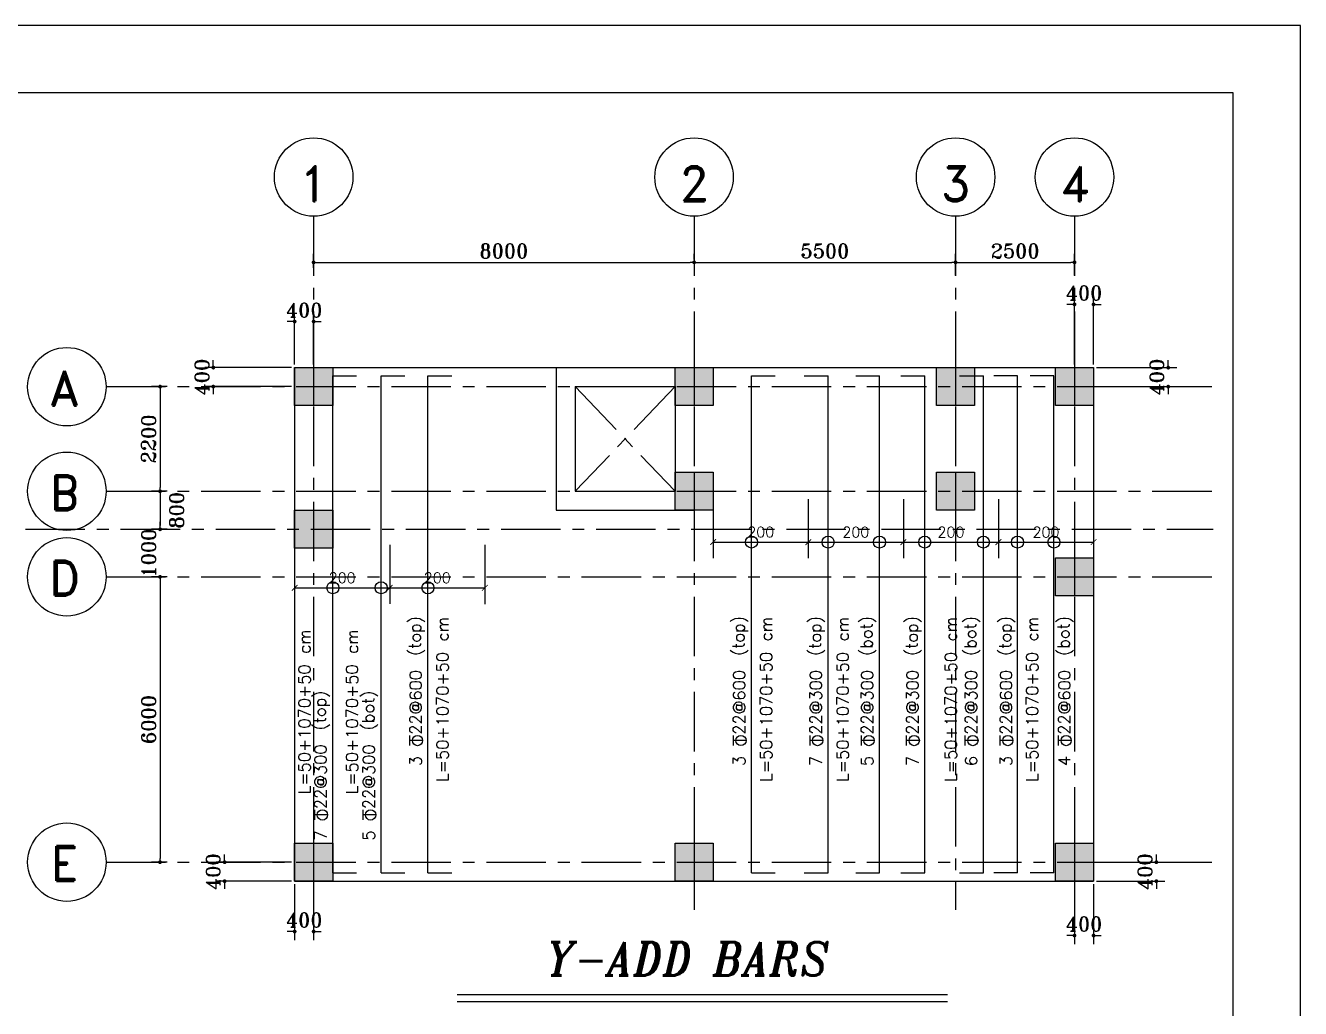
# Model space of a CAD drawing. Header units: inches. Extents: x 1387 to 2676, y -3554 to -2136.
# Drawn here: x 2552.91 to 2579.72, y -2228.4 to -2207.73 of the extents above; entities that cross this region are included whole.
import ezdxf
from ezdxf.enums import TextEntityAlignment as Align

# ---------------------------------------------------------------- set-up
doc = ezdxf.new("R2010")
doc.units = ezdxf.units.IN
doc.header["$MEASUREMENT"] = 0
for name, pattern in [('CENTER', [2, 1.25, -0.25, 0.25, -0.25]), ('DASHDOTX2', [2, 1, -0.5, 0, -0.5]), ('HIDDEN', [0.375, 0.25, -0.125])]:
    doc.linetypes.add(name, pattern=pattern)
for name, color, linetype in [('1', 1, 'Continuous'), ('2Y', 2, 'Continuous'), ('3', 3, 'HIDDEN'), ('3G', 3, 'Continuous'), ('4C', 4, 'Continuous'), ('6M', 6, 'Continuous'), ('Ax', 1, 'DASHDOTX2'), ('AXE', 1, 'CENTER'), ('C-TOPO-FEAT', 94, 'Continuous'), ('DIM', 8, 'Continuous'), ('DIM1', 1, 'Continuous'), ('lateral brace', 5, 'Continuous'), ('Layer4', 118, 'Continuous'), ('NIVO', 15, 'Continuous'), ('P-FACADE LINE', 3, 'Continuous'), ('Pich', 2, 'Continuous'), ('PY', 4, 'Continuous'), ('SEC', 1, 'Continuous'), ('wall', 4, 'Continuous')]:
    doc.layers.add(name, color=color, linetype=linetype)
doc.styles.add('ITALICT', font='italict')
doc.styles.add('ROMANC', font='TXT.shx')
doc.styles.add('ROMAND', font='ROMAND.shx')
doc.styles.add('ROMANS', font='ROMANS')
doc.styles.add('ROMANT', font='romant')
doc.dimstyles.new('1-100', dxfattribs={"dimtxt": 0.3, "dimasz": 0.08, "dimexe": 0.18, "dimexo": 0.0625, "dimgap": 0.09, "dimtad": 1, "dimdec": 0, "dimlfac": 1000, "dimdsep": 46, "dimtxsty": 'ROMANT', "dimblk": 'DOT', "dimcen": 0.09, "dimclrd": 1, "dimclre": 1, "dimclrt": 3, "dimadec": 0, "dimazin": 0, "dimtfac": 1, "dimtdec": 0, "dimtix": 1, "dimtofl": 0, "dimtmove": 2, "dimatfit": 3, "dimldrblk": 'DOT', "dimfxl": 1, "dimtolj": 1, "dimarcsym": 0})
doc.dimstyles.new('100 DOT', dxfattribs={"dimtxt": 0.22, "dimasz": 0.12, "dimexe": 0, "dimexo": 0, "dimgap": 0.1, "dimtad": 1, "dimdec": 0, "dimlfac": 100, "dimzin": 0, "dimdsep": 46, "dimtxsty": 'ROMANS', "dimblk": 'ARCHTICK', "dimcen": 0.5, "dimclrd": 1, "dimclre": 1, "dimclrt": 3, "dimadec": 0, "dimazin": 0, "dimtfac": 1, "dimtdec": 0, "dimtmove": 2, "dimatfit": 3, "dimldrblk": 'ARCHTICK', "dimfxl": 0.001, "dimfxlon": 1, "dimtolj": 1, "dimtzin": 0, "dimlwd": -1, "dimlwe": -1, "dimarcsym": 0})

# ---------------------------------------------------------------- blocks, each defined once
blk = doc.blocks.new('DOT')
at = {"layer": 'DIM', "color": 0, "linetype": 'ByBlock'}
blk.add_line((-0.5, 0), (-1, 0), dxfattribs=at)
at = {"layer": 'DIM', "color": 0, "linetype": 'ByBlock', "const_width": 0.5}
blk.add_lwpolyline([(-0.25, 0, 1), (0.25, 0, 1)], format="xyb", close=True, dxfattribs=at)
blk = doc.blocks.new('*D1906')
at = {"layer": 'Defpoints', "color": 0, "transparency": 16777216}
for p in [(2555.943, -2215.324), (2555.735, -2217.524), (2555.943, -2217.524)]:
    blk.add_point(p, dxfattribs=at)
at = {"layer": 'wall', "color": 1, "lineweight": -2, "transparency": 16777216}
for p, q in [((2555.881, -2215.324), (2555.555, -2215.324)), ((2555.735, -2215.404), (2555.735, -2217.444)), ((2555.881, -2217.524), (2555.555, -2217.524))]:
    blk.add_line(p, q, dxfattribs=at)
at = {"layer": 'wall', "color": 1, "lineweight": -2, "transparency": 16777216, "xscale": 0.08, "yscale": 0.08, "zscale": 0.08}
for p, rotation in [((2555.735, -2215.324), 89.999316665766), ((2555.735, -2217.524), 269.9993166657659)]:
    blk.add_blockref('DOT', p, dxfattribs=dict(at, rotation=rotation))
at = {"layer": 'wall', "color": 3, "transparency": 16777216, "insert": (2555.495, -2216.424), "char_height": 0.3, "attachment_point": 5, "rotation": 89.9993, "style": 'ROMANT'}
blk.add_mtext('\\A1;2200', dxfattribs=at)
blk = doc.blocks.new('_Dot')
at = {"layer": 'DIM', "color": 0, "lineweight": -2}
blk.add_line((-0.5, 0), (-1, 0), dxfattribs=at)
at = {"layer": 'DIM', "color": 0, "const_width": 0.5}
blk.add_lwpolyline([(-0.25, 0, 1), (0.25, 0, 1)], format="xyb", close=True, dxfattribs=at)
blk = doc.blocks.new('*D1908')
at = {"layer": 'Defpoints', "color": 0, "transparency": 16777216}
for p in [(2566.965, -2212.71), (2566.965, -2212.71), (2558.965, -2212.887)]:
    blk.add_point(p, dxfattribs=at)
at = {"layer": 'wall', "color": 1, "lineweight": -2, "transparency": 16777216}
for p, q in [((2558.965, -2212.825), (2558.965, -2212.53)), ((2559.045, -2212.71), (2566.885, -2212.71)), ((2566.965, -2212.647), (2566.965, -2212.53))]:
    blk.add_line(p, q, dxfattribs=at)
at = {"layer": 'wall', "color": 1, "lineweight": -2, "transparency": 16777216, "xscale": 0.08, "yscale": 0.08, "zscale": 0.08, "rotation": 180}
blk.add_blockref('DOT', (2558.965, -2212.71), dxfattribs=at)
at = {"layer": 'wall', "color": 1, "lineweight": -2, "transparency": 16777216, "xscale": 0.08, "yscale": 0.08, "zscale": 0.08}
blk.add_blockref('DOT', (2566.965, -2212.71), dxfattribs=at)
at = {"layer": 'wall', "color": 3, "transparency": 16777216, "insert": (2562.965, -2212.47), "char_height": 0.3, "attachment_point": 5, "style": 'ROMANT'}
blk.add_mtext('\\A1;8000', dxfattribs=at)
blk = doc.blocks.new('*D1907')
at = {"layer": 'Defpoints', "color": 0, "transparency": 16777216}
for p in [(2566.965, -2212.71), (2572.465, -2212.71), (2572.465, -2213.047)]:
    blk.add_point(p, dxfattribs=at)
at = {"layer": 'wall', "color": 1, "lineweight": -2, "transparency": 16777216}
for p, q in [((2566.965, -2212.647), (2566.965, -2212.53)), ((2567.045, -2212.71), (2572.385, -2212.71)), ((2572.465, -2212.985), (2572.465, -2212.53))]:
    blk.add_line(p, q, dxfattribs=at)
at = {"layer": 'wall', "color": 1, "lineweight": -2, "transparency": 16777216, "xscale": 0.08, "yscale": 0.08, "zscale": 0.08, "rotation": 180}
blk.add_blockref('DOT', (2566.965, -2212.71), dxfattribs=at)
at = {"layer": 'wall', "color": 1, "lineweight": -2, "transparency": 16777216, "xscale": 0.08, "yscale": 0.08, "zscale": 0.08}
blk.add_blockref('DOT', (2572.465, -2212.71), dxfattribs=at)
at = {"layer": 'wall', "color": 3, "transparency": 16777216, "insert": (2569.715, -2212.47), "char_height": 0.3, "attachment_point": 5, "style": 'ROMANT'}
blk.add_mtext('\\A1;5500', dxfattribs=at)
blk = doc.blocks.new('*D1902')
at = {"layer": 'Defpoints', "color": 0, "transparency": 16777216}
for p in [(2555.943, -2217.524), (2555.735, -2218.324), (2555.943, -2218.324)]:
    blk.add_point(p, dxfattribs=at)
at = {"layer": 'wall', "color": 1, "lineweight": -2, "transparency": 16777216}
for p, q in [((2555.881, -2217.524), (2555.555, -2217.524)), ((2555.735, -2217.604), (2555.735, -2218.244)), ((2555.881, -2218.324), (2555.555, -2218.324))]:
    blk.add_line(p, q, dxfattribs=at)
at = {"layer": 'wall', "color": 1, "lineweight": -2, "transparency": 16777216, "xscale": 0.08, "yscale": 0.08, "zscale": 0.08}
for p, rotation in [((2555.735, -2217.524), 89.9983735174922), ((2555.735, -2218.324), 269.9983735174923)]:
    blk.add_blockref('DOT', p, dxfattribs=dict(at, rotation=rotation))
at = {"layer": 'wall', "color": 3, "transparency": 16777216, "insert": (2556.082, -2217.924), "char_height": 0.3, "attachment_point": 5, "rotation": 89.9984, "style": 'ROMANT'}
blk.add_mtext('\\A1;800', dxfattribs=at)
blk = doc.blocks.new('*D1903')
at = {"layer": 'Defpoints', "color": 0, "transparency": 16777216}
for p in [(2555.943, -2218.324), (2555.735, -2219.324), (2555.943, -2219.324)]:
    blk.add_point(p, dxfattribs=at)
at = {"layer": 'wall', "color": 1, "lineweight": -2, "transparency": 16777216}
for p, q in [((2555.881, -2218.324), (2555.555, -2218.324)), ((2555.735, -2218.244), (2555.735, -2218.164)), ((2555.881, -2219.324), (2555.555, -2219.324)), ((2555.735, -2219.404), (2555.735, -2219.484))]:
    blk.add_line(p, q, dxfattribs=at)
at = {"layer": 'wall', "color": 1, "lineweight": -2, "transparency": 16777216, "xscale": 0.08, "yscale": 0.08, "zscale": 0.08}
for p, rotation in [((2555.735, -2218.324), 269.9983735174825), ((2555.735, -2219.324), 89.99837351748256)]:
    blk.add_blockref('DOT', p, dxfattribs=dict(at, rotation=rotation))
at = {"layer": 'wall', "color": 3, "transparency": 16777216, "insert": (2555.495, -2218.824), "char_height": 0.3, "attachment_point": 5, "rotation": 89.9984, "style": 'ROMANT'}
blk.add_mtext('\\A1;1000', dxfattribs=at)
blk = doc.blocks.new('*D1904')
at = {"layer": 'Defpoints', "color": 0, "transparency": 16777216}
for p in [(2555.943, -2219.324), (2555.735, -2225.324), (2555.943, -2225.324)]:
    blk.add_point(p, dxfattribs=at)
at = {"layer": 'wall', "color": 1, "lineweight": -2, "transparency": 16777216}
for p, q in [((2555.881, -2219.324), (2555.555, -2219.324)), ((2555.735, -2219.404), (2555.735, -2225.244)), ((2555.881, -2225.324), (2555.555, -2225.324))]:
    blk.add_line(p, q, dxfattribs=at)
at = {"layer": 'wall', "color": 1, "lineweight": -2, "transparency": 16777216, "xscale": 0.08, "yscale": 0.08, "zscale": 0.08}
for p, rotation in [((2555.735, -2219.324), 89.99960862945764), ((2555.735, -2225.324), 269.9996086294576)]:
    blk.add_blockref('DOT', p, dxfattribs=dict(at, rotation=rotation))
at = {"layer": 'wall', "color": 3, "transparency": 16777216, "insert": (2555.495, -2222.324), "char_height": 0.3, "attachment_point": 5, "rotation": 89.9996, "style": 'ROMANT'}
blk.add_mtext('\\A1;6000', dxfattribs=at)
blk = doc.blocks.new('*D1905')
at = {"layer": 'Defpoints', "color": 0, "transparency": 16777216}
for p in [(2572.465, -2212.71), (2574.965, -2212.71), (2574.965, -2213.047)]:
    blk.add_point(p, dxfattribs=at)
at = {"layer": 'wall', "color": 1, "lineweight": -2, "transparency": 16777216}
for p, q in [((2572.465, -2212.647), (2572.465, -2212.53)), ((2572.545, -2212.71), (2574.885, -2212.71)), ((2574.965, -2212.985), (2574.965, -2212.53))]:
    blk.add_line(p, q, dxfattribs=at)
at = {"layer": 'wall', "color": 1, "lineweight": -2, "transparency": 16777216, "xscale": 0.08, "yscale": 0.08, "zscale": 0.08, "rotation": 180}
blk.add_blockref('DOT', (2572.465, -2212.71), dxfattribs=at)
at = {"layer": 'wall', "color": 1, "lineweight": -2, "transparency": 16777216, "xscale": 0.08, "yscale": 0.08, "zscale": 0.08}
blk.add_blockref('DOT', (2574.965, -2212.71), dxfattribs=at)
at = {"layer": 'wall', "color": 3, "transparency": 16777216, "insert": (2573.715, -2212.47), "char_height": 0.3, "attachment_point": 5, "style": 'ROMANT'}
blk.add_mtext('\\A1;2500', dxfattribs=at)
blk = doc.blocks.new('*D1909')
at = {"layer": 'Defpoints', "color": 0, "transparency": 16777216}
for p in [(2558.965, -2213.955), (2558.565, -2214.924), (2558.965, -2214.924)]:
    blk.add_point(p, dxfattribs=at)
at = {"layer": 'wall', "color": 1, "lineweight": -2, "transparency": 16777216}
for p, q in [((2558.565, -2214.861), (2558.565, -2213.775)), ((2558.965, -2214.861), (2558.965, -2213.775)), ((2558.485, -2213.955), (2558.405, -2213.955)), ((2559.045, -2213.955), (2559.125, -2213.955))]:
    blk.add_line(p, q, dxfattribs=at)
at = {"layer": 'wall', "color": 1, "lineweight": -2, "transparency": 16777216, "xscale": 0.08, "yscale": 0.08, "zscale": 0.08}
blk.add_blockref('DOT', (2558.565, -2213.955), dxfattribs=at)
at = {"layer": 'wall', "color": 1, "lineweight": -2, "transparency": 16777216, "xscale": 0.08, "yscale": 0.08, "zscale": 0.08, "rotation": 180}
blk.add_blockref('DOT', (2558.965, -2213.955), dxfattribs=at)
at = {"layer": 'wall', "color": 3, "transparency": 16777216, "insert": (2558.765, -2213.715), "char_height": 0.3, "attachment_point": 5, "style": 'ROMANT'}
blk.add_mtext('\\A1;400', dxfattribs=at)
blk = doc.blocks.new('*D1910')
at = {"layer": 'Defpoints', "color": 0, "transparency": 16777216}
for p in [(2558.565, -2214.924), (2556.855, -2215.324), (2558.565, -2215.324)]:
    blk.add_point(p, dxfattribs=at)
at = {"layer": 'wall', "color": 1, "lineweight": -2, "transparency": 16777216}
for p, q in [((2556.855, -2214.844), (2556.855, -2214.764)), ((2558.502, -2214.924), (2556.675, -2214.924)), ((2558.502, -2215.324), (2556.675, -2215.324)), ((2556.855, -2215.404), (2556.855, -2215.484))]:
    blk.add_line(p, q, dxfattribs=at)
at = {"layer": 'wall', "color": 1, "lineweight": -2, "transparency": 16777216, "xscale": 0.08, "yscale": 0.08, "zscale": 0.08}
for p, rotation in [((2556.855, -2214.924), 270), ((2556.855, -2215.324), 90)]:
    blk.add_blockref('DOT', p, dxfattribs=dict(at, rotation=rotation))
at = {"layer": 'wall', "color": 3, "transparency": 16777216, "insert": (2556.615, -2215.124), "char_height": 0.3, "attachment_point": 5, "rotation": 90, "style": 'ROMANT'}
blk.add_mtext('\\A1;400', dxfattribs=at)
blk = doc.blocks.new('*D1911')
at = {"layer": 'Defpoints', "color": 0, "transparency": 16777216}
for p in [(2558.565, -2225.324), (2557.092, -2225.724), (2558.565, -2225.724)]:
    blk.add_point(p, dxfattribs=at)
at = {"layer": 'wall', "color": 1, "lineweight": -2, "transparency": 16777216}
for p, q in [((2558.502, -2225.324), (2556.912, -2225.324)), ((2557.092, -2225.244), (2557.092, -2225.164)), ((2558.502, -2225.724), (2556.912, -2225.724)), ((2557.092, -2225.804), (2557.092, -2225.884))]:
    blk.add_line(p, q, dxfattribs=at)
at = {"layer": 'wall', "color": 1, "lineweight": -2, "transparency": 16777216, "xscale": 0.08, "yscale": 0.08, "zscale": 0.08}
for p, rotation in [((2557.092, -2225.324), 270), ((2557.092, -2225.724), 90)]:
    blk.add_blockref('DOT', p, dxfattribs=dict(at, rotation=rotation))
at = {"layer": 'wall', "color": 3, "transparency": 16777216, "insert": (2556.852, -2225.524), "char_height": 0.3, "attachment_point": 5, "rotation": 90, "style": 'ROMANT'}
blk.add_mtext('\\A1;400', dxfattribs=at)
blk = doc.blocks.new('*D1912')
at = {"layer": 'Defpoints', "color": 0, "transparency": 16777216}
for p in [(2575.365, -2213.595), (2574.965, -2214.924), (2575.365, -2214.924)]:
    blk.add_point(p, dxfattribs=at)
at = {"layer": 'wall', "color": 1, "lineweight": -2, "transparency": 16777216}
for p, q in [((2574.965, -2214.861), (2574.965, -2213.415)), ((2575.365, -2214.861), (2575.365, -2213.415)), ((2574.885, -2213.595), (2574.805, -2213.595)), ((2575.445, -2213.595), (2575.525, -2213.595))]:
    blk.add_line(p, q, dxfattribs=at)
at = {"layer": 'wall', "color": 1, "lineweight": -2, "transparency": 16777216, "xscale": 0.08, "yscale": 0.08, "zscale": 0.08}
blk.add_blockref('DOT', (2574.965, -2213.595), dxfattribs=at)
at = {"layer": 'wall', "color": 1, "lineweight": -2, "transparency": 16777216, "xscale": 0.08, "yscale": 0.08, "zscale": 0.08, "rotation": 180}
blk.add_blockref('DOT', (2575.365, -2213.595), dxfattribs=at)
at = {"layer": 'wall', "color": 3, "transparency": 16777216, "insert": (2575.165, -2213.355), "char_height": 0.3, "attachment_point": 5, "style": 'ROMANT'}
blk.add_mtext('\\A1;400', dxfattribs=at)
blk = doc.blocks.new('*D1913')
at = {"layer": 'Defpoints', "color": 0, "transparency": 16777216}
for p in [(2575.365, -2214.924), (2575.365, -2215.324), (2576.936, -2215.324)]:
    blk.add_point(p, dxfattribs=at)
at = {"layer": 'wall', "color": 1, "lineweight": -2, "transparency": 16777216}
for p, q in [((2576.936, -2214.844), (2576.936, -2214.764)), ((2575.427, -2214.924), (2577.116, -2214.924)), ((2575.427, -2215.324), (2577.116, -2215.324)), ((2576.936, -2215.404), (2576.936, -2215.484))]:
    blk.add_line(p, q, dxfattribs=at)
at = {"layer": 'wall', "color": 1, "lineweight": -2, "transparency": 16777216, "xscale": 0.08, "yscale": 0.08, "zscale": 0.08}
for p, rotation in [((2576.936, -2214.924), 270), ((2576.936, -2215.324), 90)]:
    blk.add_blockref('DOT', p, dxfattribs=dict(at, rotation=rotation))
at = {"layer": 'wall', "color": 3, "transparency": 16777216, "insert": (2576.696, -2215.124), "char_height": 0.3, "attachment_point": 5, "rotation": 90, "style": 'ROMANT'}
blk.add_mtext('\\A1;400', dxfattribs=at)
blk = doc.blocks.new('*D1914')
at = {"layer": 'Defpoints', "color": 0, "transparency": 16777216}
for p in [(2574.965, -2225.724), (2575.365, -2225.724), (2575.365, -2226.866)]:
    blk.add_point(p, dxfattribs=at)
at = {"layer": 'wall', "color": 1, "lineweight": -2, "transparency": 16777216}
for p, q in [((2574.965, -2225.786), (2574.965, -2227.046)), ((2575.365, -2225.786), (2575.365, -2227.046)), ((2574.885, -2226.866), (2574.805, -2226.866)), ((2575.445, -2226.866), (2575.525, -2226.866))]:
    blk.add_line(p, q, dxfattribs=at)
at = {"layer": 'wall', "color": 1, "lineweight": -2, "transparency": 16777216, "xscale": 0.08, "yscale": 0.08, "zscale": 0.08}
blk.add_blockref('DOT', (2574.965, -2226.866), dxfattribs=at)
at = {"layer": 'wall', "color": 1, "lineweight": -2, "transparency": 16777216, "xscale": 0.08, "yscale": 0.08, "zscale": 0.08, "rotation": 180}
blk.add_blockref('DOT', (2575.365, -2226.866), dxfattribs=at)
at = {"layer": 'wall', "color": 3, "transparency": 16777216, "insert": (2575.165, -2226.626), "char_height": 0.3, "attachment_point": 5, "style": 'ROMANT'}
blk.add_mtext('\\A1;400', dxfattribs=at)
blk = doc.blocks.new('*D1915')
at = {"layer": 'Defpoints', "color": 0, "transparency": 16777216}
for p in [(2575.365, -2225.324), (2576.686, -2225.324), (2575.365, -2225.724)]:
    blk.add_point(p, dxfattribs=at)
at = {"layer": 'wall', "color": 1, "lineweight": -2, "transparency": 16777216}
for p, q in [((2575.427, -2225.324), (2576.866, -2225.324)), ((2576.686, -2225.244), (2576.686, -2225.164)), ((2575.427, -2225.724), (2576.866, -2225.724)), ((2576.686, -2225.804), (2576.686, -2225.884))]:
    blk.add_line(p, q, dxfattribs=at)
at = {"layer": 'wall', "color": 1, "lineweight": -2, "transparency": 16777216, "xscale": 0.08, "yscale": 0.08, "zscale": 0.08}
for p, rotation in [((2576.686, -2225.324), 270), ((2576.686, -2225.724), 90)]:
    blk.add_blockref('DOT', p, dxfattribs=dict(at, rotation=rotation))
at = {"layer": 'wall', "color": 3, "transparency": 16777216, "insert": (2576.446, -2225.524), "char_height": 0.3, "attachment_point": 5, "rotation": 90, "style": 'ROMANT'}
blk.add_mtext('\\A1;400', dxfattribs=at)
blk = doc.blocks.new('*D1916')
at = {"layer": 'Defpoints', "color": 0, "transparency": 16777216}
for p in [(2558.565, -2225.724), (2558.965, -2225.724), (2558.965, -2226.782)]:
    blk.add_point(p, dxfattribs=at)
at = {"layer": 'wall', "color": 1, "lineweight": -2, "transparency": 16777216}
for p, q in [((2558.565, -2225.786), (2558.565, -2226.962)), ((2558.965, -2225.786), (2558.965, -2226.962)), ((2558.485, -2226.782), (2558.405, -2226.782)), ((2559.045, -2226.782), (2559.125, -2226.782))]:
    blk.add_line(p, q, dxfattribs=at)
at = {"layer": 'wall', "color": 1, "lineweight": -2, "transparency": 16777216, "xscale": 0.08, "yscale": 0.08, "zscale": 0.08}
blk.add_blockref('DOT', (2558.565, -2226.782), dxfattribs=at)
at = {"layer": 'wall', "color": 1, "lineweight": -2, "transparency": 16777216, "xscale": 0.08, "yscale": 0.08, "zscale": 0.08, "rotation": 180}
blk.add_blockref('DOT', (2558.965, -2226.782), dxfattribs=at)
at = {"layer": 'wall', "color": 3, "transparency": 16777216, "insert": (2558.765, -2226.542), "char_height": 0.3, "attachment_point": 5, "style": 'ROMANT'}
blk.add_mtext('\\A1;400', dxfattribs=at)
blk = doc.blocks.new('TOR')
at = {"layer": '2Y'}
for p, q in [((-0.105, 0.16), (0.105, 0.16)), ((0, -0.108), (0, 0.16))]:
    blk.add_line(p, q, dxfattribs=at)
blk.add_circle((0, 0), 0.108, dxfattribs=at)
blk = doc.blocks.new('_ArchTick')
at = {"color": 0, "linetype": 'ByBlock', "const_width": 0.15}
blk.add_lwpolyline([(-0.5, -0.5), (0.5, 0.5)], dxfattribs=at)
blk = doc.blocks.new('*D1925')
at = {"color": 1, "transparency": 16777216}
for p, q in [((2558.565, -2219.553), (2558.565, -2219.554)), ((2558.565, -2219.554), (2560.564, -2219.554)), ((2560.564, -2219.555), (2560.564, -2219.554))]:
    blk.add_line(p, q, dxfattribs=at)
at = {"layer": 'Defpoints', "color": 0, "transparency": 16777216}
for p in [(2558.565, -2219.341), (2560.564, -2219.554), (2560.564, -2219.955)]:
    blk.add_point(p, dxfattribs=at)
at = {"color": 1, "transparency": 16777216, "xscale": 0.12, "yscale": 0.12, "zscale": 0.12, "rotation": 180}
blk.add_blockref('_ArchTick', (2558.565, -2219.554), dxfattribs=at)
at = {"color": 1, "transparency": 16777216, "xscale": 0.12, "yscale": 0.12, "zscale": 0.12}
blk.add_blockref('_ArchTick', (2560.564, -2219.554), dxfattribs=at)
at = {"color": 3, "transparency": 16777216, "insert": (2559.564, -2219.344), "char_height": 0.22, "attachment_point": 5, "style": 'ROMANS'}
blk.add_mtext('\\A1;200', dxfattribs=at)
blk = doc.blocks.new('*D1926')
at = {"color": 1, "transparency": 16777216}
for p, q in [((2560.564, -2219.553), (2560.564, -2219.554)), ((2560.564, -2219.554), (2562.564, -2219.554)), ((2562.564, -2219.555), (2562.564, -2219.554))]:
    blk.add_line(p, q, dxfattribs=at)
at = {"layer": 'Defpoints', "color": 0, "transparency": 16777216}
for p in [(2560.564, -2219.341), (2562.564, -2219.554), (2562.564, -2219.956)]:
    blk.add_point(p, dxfattribs=at)
at = {"color": 1, "transparency": 16777216, "xscale": 0.12, "yscale": 0.12, "zscale": 0.12, "rotation": 180}
blk.add_blockref('_ArchTick', (2560.564, -2219.554), dxfattribs=at)
at = {"color": 1, "transparency": 16777216, "xscale": 0.12, "yscale": 0.12, "zscale": 0.12}
blk.add_blockref('_ArchTick', (2562.564, -2219.554), dxfattribs=at)
at = {"color": 3, "transparency": 16777216, "insert": (2561.564, -2219.344), "char_height": 0.22, "attachment_point": 5, "style": 'ROMANS'}
blk.add_mtext('\\A1;200', dxfattribs=at)
blk = doc.blocks.new('*D1927')
at = {"color": 1, "transparency": 16777216}
for p, q in [((2573.365, -2218.592), (2573.365, -2218.593)), ((2573.365, -2218.593), (2575.365, -2218.593)), ((2575.365, -2218.594), (2575.365, -2218.593))]:
    blk.add_line(p, q, dxfattribs=at)
at = {"layer": 'Defpoints', "color": 0, "transparency": 16777216}
for p in [(2573.365, -2218.38), (2575.365, -2218.593), (2575.365, -2218.995)]:
    blk.add_point(p, dxfattribs=at)
at = {"color": 1, "transparency": 16777216, "xscale": 0.12, "yscale": 0.12, "zscale": 0.12, "rotation": 180}
blk.add_blockref('_ArchTick', (2573.365, -2218.593), dxfattribs=at)
at = {"color": 1, "transparency": 16777216, "xscale": 0.12, "yscale": 0.12, "zscale": 0.12}
blk.add_blockref('_ArchTick', (2575.365, -2218.593), dxfattribs=at)
at = {"color": 3, "transparency": 16777216, "insert": (2574.365, -2218.383), "char_height": 0.22, "attachment_point": 5, "style": 'ROMANS'}
blk.add_mtext('\\A1;200', dxfattribs=at)
blk = doc.blocks.new('*D1928')
at = {"color": 1, "transparency": 16777216}
for p, q in [((2571.366, -2218.592), (2571.366, -2218.593)), ((2571.366, -2218.593), (2573.365, -2218.593)), ((2573.365, -2218.594), (2573.365, -2218.593))]:
    blk.add_line(p, q, dxfattribs=at)
at = {"layer": 'Defpoints', "color": 0, "transparency": 16777216}
for p in [(2571.366, -2218.38), (2573.365, -2218.593), (2573.365, -2218.995)]:
    blk.add_point(p, dxfattribs=at)
at = {"color": 1, "transparency": 16777216, "xscale": 0.12, "yscale": 0.12, "zscale": 0.12, "rotation": 180}
blk.add_blockref('_ArchTick', (2571.366, -2218.593), dxfattribs=at)
at = {"color": 1, "transparency": 16777216, "xscale": 0.12, "yscale": 0.12, "zscale": 0.12}
blk.add_blockref('_ArchTick', (2573.365, -2218.593), dxfattribs=at)
at = {"color": 3, "transparency": 16777216, "insert": (2572.366, -2218.383), "char_height": 0.22, "attachment_point": 5, "style": 'ROMANS'}
blk.add_mtext('\\A1;200', dxfattribs=at)
blk = doc.blocks.new('*D1929')
at = {"color": 1, "transparency": 16777216}
for p, q in [((2569.367, -2218.592), (2569.367, -2218.593)), ((2569.367, -2218.593), (2571.366, -2218.593)), ((2571.366, -2218.594), (2571.366, -2218.593))]:
    blk.add_line(p, q, dxfattribs=at)
at = {"layer": 'Defpoints', "color": 0, "transparency": 16777216}
for p in [(2569.367, -2218.38), (2571.366, -2218.593), (2571.366, -2218.995)]:
    blk.add_point(p, dxfattribs=at)
at = {"color": 1, "transparency": 16777216, "xscale": 0.12, "yscale": 0.12, "zscale": 0.12, "rotation": 180}
blk.add_blockref('_ArchTick', (2569.367, -2218.593), dxfattribs=at)
at = {"color": 1, "transparency": 16777216, "xscale": 0.12, "yscale": 0.12, "zscale": 0.12}
blk.add_blockref('_ArchTick', (2571.366, -2218.593), dxfattribs=at)
at = {"color": 3, "transparency": 16777216, "insert": (2570.366, -2218.383), "char_height": 0.22, "attachment_point": 5, "style": 'ROMANS'}
blk.add_mtext('\\A1;200', dxfattribs=at)
blk = doc.blocks.new('*D1930')
at = {"color": 1, "transparency": 16777216}
for p, q in [((2567.367, -2218.591), (2567.367, -2218.592)), ((2567.367, -2218.592), (2569.367, -2218.592)), ((2569.367, -2218.593), (2569.367, -2218.592))]:
    blk.add_line(p, q, dxfattribs=at)
at = {"layer": 'Defpoints', "color": 0, "transparency": 16777216}
for p in [(2567.367, -2218.379), (2569.367, -2218.592), (2569.367, -2218.994)]:
    blk.add_point(p, dxfattribs=at)
at = {"color": 1, "transparency": 16777216, "xscale": 0.12, "yscale": 0.12, "zscale": 0.12, "rotation": 180}
blk.add_blockref('_ArchTick', (2567.367, -2218.592), dxfattribs=at)
at = {"color": 1, "transparency": 16777216, "xscale": 0.12, "yscale": 0.12, "zscale": 0.12}
blk.add_blockref('_ArchTick', (2569.367, -2218.592), dxfattribs=at)
at = {"color": 3, "transparency": 16777216, "insert": (2568.367, -2218.382), "char_height": 0.22, "attachment_point": 5, "style": 'ROMANS'}
blk.add_mtext('\\A1;200', dxfattribs=at)

msp = doc.modelspace()

# ---------------------------------------------------------------- hatches: boundary and pattern name
at = {"layer": 'Pich'}
h = msp.add_hatch(color=1, dxfattribs=at)
h.dxf.hatch_style = 1
h.paths.add_polyline_path([(2558.96475824, -2214.92365516), (2558.56475824, -2214.92365516), (2558.56475824, -2215.32365516), (2558.96475824, -2215.32365516)])
h.paths.add_polyline_path([(2558.96475824, -2215.32365516), (2558.56475824, -2215.32365516), (2558.56475824, -2215.72365516), (2558.96475824, -2215.72365516)])
h.paths.add_polyline_path([(2559.36475824, -2215.32365516), (2558.96476551, -2215.32365516), (2558.96476654, -2215.72365516), (2559.36475824, -2215.72365516)])
h.paths.add_polyline_path([(2559.36475824, -2214.92365516), (2558.96476448, -2214.92365516), (2558.96476551, -2215.32365516), (2559.36475824, -2215.32365516)])
h = msp.add_hatch(color=1, dxfattribs=at)
h.dxf.hatch_style = 1
h.paths.add_polyline_path([(2566.96477726, -2214.92367756), (2566.56477726, -2214.92367756), (2566.56477726, -2215.32367756), (2566.96477726, -2215.32367756)])
h.paths.add_polyline_path([(2566.96477726, -2215.32367756), (2566.56477726, -2215.32367756), (2566.56477726, -2215.72367756), (2566.96477726, -2215.72367756)])
h.paths.add_polyline_path([(2567.36477726, -2215.32367756), (2566.96478453, -2215.32367756), (2566.96478556, -2215.72367756), (2567.36477726, -2215.72367756)])
h.paths.add_polyline_path([(2567.36477726, -2214.92367756), (2566.96478349, -2214.92367756), (2566.96478453, -2215.32367756), (2567.36477726, -2215.32367756)])
h = msp.add_hatch(color=1, dxfattribs=at)
h.dxf.hatch_style = 1
h.paths.add_polyline_path([(2572.46480215, -2214.92365516), (2572.06480215, -2214.92365516), (2572.06480215, -2215.32365516), (2572.46480215, -2215.32365516)])
h.paths.add_polyline_path([(2572.46480215, -2215.32365516), (2572.06480215, -2215.32365516), (2572.06480215, -2215.72365516), (2572.46480215, -2215.72365516)])
h.paths.add_polyline_path([(2572.86480215, -2215.32365516), (2572.46480942, -2215.32365516), (2572.46481045, -2215.72365516), (2572.86480215, -2215.72365516)])
h.paths.add_polyline_path([(2572.86480215, -2214.92365516), (2572.46480838, -2214.92365516), (2572.46480942, -2215.32365516), (2572.86480215, -2215.32365516)])
h = msp.add_hatch(color=1, dxfattribs=at)
h.dxf.hatch_style = 1
h.paths.add_polyline_path([(2574.96480156, -2214.92365516), (2574.56480156, -2214.92365516), (2574.56480156, -2215.32365516), (2574.96480156, -2215.32365516)])
h.paths.add_polyline_path([(2574.96480156, -2215.32365516), (2574.56480156, -2215.32365516), (2574.56480156, -2215.72365516), (2574.96480156, -2215.72365516)])
h.paths.add_polyline_path([(2575.36480156, -2215.32365516), (2574.96480882, -2215.32365516), (2574.96480986, -2215.72365516), (2575.36480156, -2215.72365516)])
h.paths.add_polyline_path([(2575.36480156, -2214.92365516), (2574.96480779, -2214.92365516), (2574.96480882, -2215.32365516), (2575.36480156, -2215.32365516)])
h = msp.add_hatch(color=1, dxfattribs=at)
h.dxf.hatch_style = 1
h.paths.add_polyline_path([(2566.96477019, -2217.12356659), (2566.56477019, -2217.12356659), (2566.56477019, -2217.52356659), (2566.96477019, -2217.52356659)])
h.paths.add_polyline_path([(2566.96477019, -2217.52356659), (2566.56477019, -2217.52356659), (2566.56477019, -2217.92356659), (2566.96477019, -2217.92356659)])
h.paths.add_polyline_path([(2567.36477019, -2217.52356659), (2566.96477745, -2217.52356659), (2566.96477848, -2217.92356659), (2567.36477019, -2217.92356659)])
h.paths.add_polyline_path([(2567.36477019, -2217.12356659), (2566.96477642, -2217.12356659), (2566.96477745, -2217.52356659), (2567.36477019, -2217.52356659)])
h = msp.add_hatch(color=1, dxfattribs=at)
h.dxf.hatch_style = 1
h.paths.add_polyline_path([(2572.4647958, -2217.12358044), (2572.0647958, -2217.12358044), (2572.0647958, -2217.52358044), (2572.4647958, -2217.52358044)])
h.paths.add_polyline_path([(2572.4647958, -2217.52358044), (2572.0647958, -2217.52358044), (2572.0647958, -2217.92358044), (2572.4647958, -2217.92358044)])
h.paths.add_polyline_path([(2572.8647958, -2217.52358044), (2572.46480306, -2217.52358044), (2572.4648041, -2217.92358044), (2572.8647958, -2217.92358044)])
h.paths.add_polyline_path([(2572.8647958, -2217.12358044), (2572.46480203, -2217.12358044), (2572.46480306, -2217.52358044), (2572.8647958, -2217.52358044)])
h = msp.add_hatch(color=1, dxfattribs=at)
h.dxf.hatch_style = 1
h.paths.add_polyline_path([(2558.96476619, -2217.92354967), (2558.56476619, -2217.92354967), (2558.56476619, -2218.32354967), (2558.96476619, -2218.32354967)])
h.paths.add_polyline_path([(2558.96476619, -2218.32354967), (2558.56476619, -2218.32354967), (2558.56476619, -2218.72354967), (2558.96476619, -2218.72354967)])
h.paths.add_polyline_path([(2559.36476619, -2218.32354967), (2558.96477345, -2218.32354967), (2558.96477449, -2218.72354967), (2559.36476619, -2218.72354967)])
h.paths.add_polyline_path([(2559.36476619, -2217.92354967), (2558.96477242, -2217.92354967), (2558.96477345, -2218.32354967), (2559.36476619, -2218.32354967)])
h = msp.add_hatch(color=1, dxfattribs=at)
h.dxf.hatch_style = 1
h.paths.add_polyline_path([(2574.96479212, -2218.92358674), (2574.56479212, -2218.92358674), (2574.56479212, -2219.32358674), (2574.96479212, -2219.32358674)])
h.paths.add_polyline_path([(2574.96479212, -2219.32358674), (2574.56479212, -2219.32358674), (2574.56479212, -2219.72358674), (2574.96479212, -2219.72358674)])
h.paths.add_polyline_path([(2575.36479212, -2219.32358674), (2574.96479939, -2219.32358674), (2574.96480042, -2219.72358674), (2575.36479212, -2219.72358674)])
h.paths.add_polyline_path([(2575.36479212, -2218.92358674), (2574.96479835, -2218.92358674), (2574.96479939, -2219.32358674), (2575.36479212, -2219.32358674)])
h = msp.add_hatch(color=1, dxfattribs=at)
h.dxf.hatch_style = 1
h.paths.add_polyline_path([(2558.96472163, -2224.92354643), (2558.56472163, -2224.92354643), (2558.56472163, -2225.32354643), (2558.96472163, -2225.32354643)])
h.paths.add_polyline_path([(2558.96472163, -2225.32354643), (2558.56472163, -2225.32354643), (2558.56472163, -2225.72354643), (2558.96472163, -2225.72354643)])
h.paths.add_polyline_path([(2559.36472163, -2225.32354643), (2558.96472889, -2225.32354643), (2558.96472993, -2225.72354643), (2559.36472163, -2225.72354643)])
h.paths.add_polyline_path([(2559.36472163, -2224.92354643), (2558.96472786, -2224.92354643), (2558.96472889, -2225.32354643), (2559.36472163, -2225.32354643)])
h = msp.add_hatch(color=1, dxfattribs=at)
h.dxf.hatch_style = 1
h.paths.add_polyline_path([(2566.96474915, -2224.92356659), (2566.56474915, -2224.92356659), (2566.56474915, -2225.32356659), (2566.96474915, -2225.32356659)])
h.paths.add_polyline_path([(2566.96474915, -2225.32356659), (2566.56474915, -2225.32356659), (2566.56474915, -2225.72356659), (2566.96474915, -2225.72356659)])
h.paths.add_polyline_path([(2567.36474915, -2225.32356659), (2566.96475641, -2225.32356659), (2566.96475745, -2225.72356659), (2567.36474915, -2225.72356659)])
h.paths.add_polyline_path([(2567.36474915, -2224.92356659), (2566.96475538, -2224.92356659), (2566.96475641, -2225.32356659), (2567.36474915, -2225.32356659)])
h = msp.add_hatch(color=1, dxfattribs=at)
h.dxf.hatch_style = 1
h.paths.add_polyline_path([(2574.96477668, -2224.92358674), (2574.56477668, -2224.92358674), (2574.56477668, -2225.32358674), (2574.96477668, -2225.32358674)])
h.paths.add_polyline_path([(2574.96477668, -2225.32358674), (2574.56477668, -2225.32358674), (2574.56477668, -2225.72358674), (2574.96477668, -2225.72358674)])
h.paths.add_polyline_path([(2575.36477668, -2225.32358674), (2574.96478394, -2225.32358674), (2574.96478498, -2225.72358674), (2575.36477668, -2225.72358674)])
h.paths.add_polyline_path([(2575.36477668, -2224.92358674), (2574.96478291, -2224.92358674), (2574.96478394, -2225.32358674), (2575.36477668, -2225.32358674)])

# ---------------------------------------------------------------- linework, layer by layer
at = {"layer": '1'}
msp.add_lwpolyline([(2497.03259526, -2265.77835866), (2578.30094543, -2265.77835866), (2578.30094543, -2209.14536203), (2497.03259526, -2209.14536203)], close=True, dxfattribs=at)
at = {"layer": '3G', "linetype": 'ByBlock'}
msp.add_line((2561.98446137, -2228.25473795, -0.00000026), (2572.29375017, -2228.25473795, -0.00000026), dxfattribs=at)
at = {"layer": '3G'}
msp.add_line((2561.99728233, -2228.25473795, -0.00000026), (2572.29375017, -2228.25473795, -0.00000026), dxfattribs=at)
at = {"layer": '6M'}
for p, q in [((2559.36921597, -2215.09692032), (2559.86924194, -2215.09692281)), ((2559.36921597, -2225.55028489), (2559.36921597, -2215.09692053)), ((2560.38414375, -2215.09692032), (2560.88416972, -2215.09692281)), ((2560.38414375, -2225.55028489), (2560.38414375, -2215.09692053)), ((2561.3686349, -2215.09742032), (2561.86866087, -2215.09742281)), ((2561.3686349, -2225.55078489), (2561.3686349, -2215.09742053)), ((2568.17156292, -2215.09592032), (2568.67158889, -2215.09592281)), ((2568.17156292, -2225.54928489), (2568.17156292, -2215.09592053)), ((2569.28302261, -2215.09692032), (2569.78304858, -2215.09692281)), ((2569.78302261, -2225.55028489), (2569.78302261, -2215.09692053)), ((2570.3630553, -2215.09692032), (2570.86308127, -2215.09692281)), ((2570.8630553, -2225.55028489), (2570.8630553, -2215.09692053)), ((2571.31513795, -2215.09691784), (2571.81516392, -2215.09692032)), ((2571.81516392, -2225.55028489), (2571.81516392, -2215.09692053)), ((2572.54751904, -2215.09691784), (2573.04754501, -2215.09692032)), ((2573.04754501, -2225.55028489), (2573.04754501, -2215.09692053)), ((2573.76549928, -2215.09695709), (2573.26547331, -2215.09695957)), ((2573.76549928, -2225.55032166), (2573.76549928, -2215.0969573)), ((2574.53263029, -2215.09695709), (2574.03260432, -2215.09695957)), ((2574.53263029, -2225.55032166), (2574.53263029, -2215.0969573)), ((2559.36921597, -2225.55028489), (2559.86921597, -2225.55028489)), ((2560.38414375, -2225.55028489), (2560.88414375, -2225.55028489)), ((2561.3686349, -2225.55078489), (2561.8686349, -2225.55078489)), ((2568.17156292, -2225.54928489), (2568.67156292, -2225.54928489)), ((2569.28302261, -2225.55028489), (2569.78302261, -2225.55028489)), ((2570.3630553, -2225.55028489), (2570.8630553, -2225.55028489)), ((2571.31516392, -2225.55028489), (2571.81516392, -2225.55028489)), ((2572.54754501, -2225.55028489), (2573.04754501, -2225.55028489)), ((2573.76549928, -2225.55032166), (2573.26549928, -2225.55032166)), ((2574.53263029, -2225.55032166), (2574.03263029, -2225.55032166))]:
    msp.add_line(p, q, dxfattribs=at)
at = {"layer": '6M', "color": 4}
msp.add_line((2561.98446137, -2228.10417083, -0.00000026), (2572.29375017, -2228.10417083, -0.00000026), dxfattribs=at)
at = {"layer": 'Ax', "linetype": 'Continuous', "ltscale": 0.5}
for centre in [(2558.96469828, -2210.91606712), (2566.9647345, -2210.91602965), (2572.46476073, -2210.91602965), (2574.96476073, -2210.91602965), (2553.77551155, -2215.32553544), (2553.77551155, -2217.52353544), (2553.77551155, -2219.32353544), (2553.77551155, -2225.32353544)]:
    msp.add_circle(centre, 0.825, dxfattribs=at)
at = {"layer": 'AXE'}
for p, q in [((2558.96475574, -2211.74291492), (2558.96479196, -2226.32675956)), ((2566.96479196, -2211.74291492), (2566.96475574, -2226.32675956)), ((2572.4648182, -2211.74291492), (2572.46478197, -2226.32675956)), ((2574.9648182, -2211.74291492), (2574.96478197, -2226.32675956)), ((2554.60054055, -2215.32365516), (2577.87825299, -2215.32365516)), ((2566.56477726, -2215.32365516), (2564.46477701, -2217.52354146)), ((2564.46477726, -2215.32363104), (2566.56477038, -2217.52354146)), ((2554.60054055, -2217.52353544), (2577.87825299, -2217.52359408)), ((2552.9054825, -2218.32353544), (2577.87825299, -2218.32359408)), ((2554.60054055, -2219.32353544), (2577.87825299, -2219.32359408)), ((2554.60054055, -2225.32353544), (2577.87825299, -2225.32359408))]:
    msp.add_line(p, q, dxfattribs=at)
at = {"layer": 'C-TOPO-FEAT'}
for p, q in [((2558.96475824, -2214.92365516), (2558.96475824, -2215.72365516)), ((2566.96477726, -2214.92367756), (2566.96477726, -2215.72367756)), ((2572.46480215, -2214.92365516), (2572.46480215, -2215.72365516)), ((2574.96480156, -2214.92365516), (2574.96480156, -2215.72365516)), ((2566.96477019, -2217.12356659), (2566.96477019, -2217.92356659)), ((2572.4647958, -2217.12358044), (2572.4647958, -2217.92358044)), ((2558.96476619, -2217.92354967), (2558.96476619, -2218.72354967)), ((2574.96479212, -2218.92358674), (2574.96479212, -2219.72358674)), ((2558.96472163, -2224.92354643), (2558.96472163, -2225.72354643)), ((2566.96474915, -2224.92356659), (2566.96474915, -2225.72356659)), ((2574.96477668, -2224.92358674), (2574.96477668, -2225.72358674))]:
    msp.add_line(p, q, dxfattribs=at)
at = {"layer": 'C-TOPO-FEAT', "flags": 128}
for points in [[(2558.56475824, -2214.92365516), (2559.36475824, -2214.92365516), (2559.36475824, -2215.72365516), (2558.56475824, -2215.72365516)], [(2566.56477726, -2214.92367756), (2567.36477726, -2214.92367756), (2567.36477726, -2215.72367756), (2566.56477726, -2215.72367756)], [(2572.06480215, -2214.92365516), (2572.86480215, -2214.92365516), (2572.86480215, -2215.72365516), (2572.06480215, -2215.72365516)], [(2574.56480156, -2214.92365516), (2575.36480156, -2214.92365516), (2575.36480156, -2215.72365516), (2574.56480156, -2215.72365516)], [(2566.56477019, -2217.12356659), (2567.36477019, -2217.12356659), (2567.36477019, -2217.92356659), (2566.56477019, -2217.92356659)], [(2572.0647958, -2217.12358044), (2572.8647958, -2217.12358044), (2572.8647958, -2217.92358044), (2572.0647958, -2217.92358044)], [(2558.56476619, -2217.92354967), (2559.36476619, -2217.92354967), (2559.36476619, -2218.72354967), (2558.56476619, -2218.72354967)], [(2574.56479212, -2218.92358674), (2575.36479212, -2218.92358674), (2575.36479212, -2219.72358674), (2574.56479212, -2219.72358674)], [(2558.56472163, -2224.92354643), (2559.36472163, -2224.92354643), (2559.36472163, -2225.72354643), (2558.56472163, -2225.72354643)], [(2566.56474915, -2224.92356659), (2567.36474915, -2224.92356659), (2567.36474915, -2225.72356659), (2566.56474915, -2225.72356659)], [(2574.56477668, -2224.92358674), (2575.36477668, -2224.92358674), (2575.36477668, -2225.72358674), (2574.56477668, -2225.72358674)]]:
    msp.add_lwpolyline(points, close=True, dxfattribs=at)
at = {"layer": 'DIM'}
msp.add_lwpolyline([(2495.61677035, -2267.19418357), (2579.71677035, -2267.19418357), (2579.71677035, -2207.72953711), (2495.61677035, -2207.72953711)], close=True, dxfattribs=at)
at = {"layer": 'lateral brace'}
msp.add_lwpolyline([(2495.61677035, -2267.19418357), (2579.71677035, -2267.19418357), (2579.71677035, -2207.72953711), (2495.61677035, -2207.72953711)], close=True, dxfattribs=at)
at = {"layer": 'Layer4'}
msp.add_lwpolyline([(2579.71677035, -2207.72953711), (2495.61677035, -2207.72953711), (2495.61677035, -2267.19418357), (2579.71677035, -2267.19418357)], close=True, dxfattribs=at)
at = {"layer": 'P-FACADE LINE'}
for centre in [(2568.17156292, -2218.5923526), (2569.78302261, -2218.5933526), (2570.8630553, -2218.5933526), (2571.81516392, -2218.5933526), (2573.04754501, -2218.5933526), (2573.76549928, -2218.59338936), (2574.53263029, -2218.59338936), (2559.36921597, -2219.55361816), (2560.38414375, -2219.55361816), (2561.3686349, -2219.55411816)]:
    msp.add_circle(centre, 0.12634943, dxfattribs=at)
at = {"layer": 'PY'}
for p, q in [((2558.56476364, -2214.92365516), (2575.36481029, -2214.92365516)), ((2558.56476364, -2214.92365516), (2558.56479047, -2225.72354543)), ((2564.06477726, -2214.92363104), (2564.06477701, -2217.92354146)), ((2575.36481029, -2214.92365516), (2575.36478347, -2225.72358775)), ((2564.46477726, -2215.32365516), (2564.46477701, -2217.52354146)), ((2564.46477726, -2215.32365516), (2566.56477726, -2215.32363104)), ((2566.56477726, -2215.32365516), (2566.56477701, -2217.52354146)), ((2564.46477701, -2217.52354146), (2566.56477701, -2217.52354146)), ((2564.06477701, -2217.92354146), (2566.96477701, -2217.92354146)), ((2558.56479047, -2225.72354543), (2575.36478347, -2225.72358775))]:
    msp.add_line(p, q, dxfattribs=at)
at = {"layer": 'SEC', "linetype": 'ByBlock'}
for p, q in [((2567.36712068, -2217.69178675), (2567.36712068, -2218.93305866)), ((2569.36654102, -2217.69178675), (2569.36654102, -2218.93305866)), ((2571.36595994, -2217.69278675), (2571.36595994, -2218.93405866)), ((2573.36537887, -2217.69278675), (2573.36537887, -2218.93405866)), ((2575.3647978, -2217.69282351), (2575.3647978, -2218.93409543)), ((2560.56419407, -2218.65305231), (2560.56419407, -2219.89432422)), ((2562.56361299, -2218.65355231), (2562.56361299, -2219.89482422))]:
    msp.add_line(p, q, dxfattribs=at)

# ---------------------------------------------------------------- block references
at = {"layer": 'DIM1', "rotation": 90}
for p in [(2561.14817911, -2222.76662466), (2567.95110713, -2222.76512466), (2569.56256682, -2222.76612466), (2570.64259951, -2222.76612466), (2571.59470813, -2222.76612466), (2572.82708922, -2222.76612466), (2573.56179307, -2222.76616142), (2574.78922211, -2222.76616142), (2559.14876018, -2224.33078564), (2560.16368796, -2224.33078564)]:
    msp.add_blockref('TOR', p, dxfattribs=at)

# ---------------------------------------------------------------- texts
at = {"layer": '2Y', "style": 'ROMANC'}
for s, p in [('L=50+1070+50 cm', (2561.67562115, -2221.90118546)), ('L=50+1070+50 cm', (2568.47854917, -2221.89968546)), ('L=50+1070+50 cm', (2570.09000886, -2221.90068546)), ('L=50+1070+50 cm', (2572.36572312, -2221.90068546)), ('L=50+1070+50 cm', (2574.07360216, -2221.90072223)), ('L=50+1070+50 cm', (2558.7706369, -2222.16150852)), ('L=50+1070+50 cm', (2559.77114547, -2222.16150852)), ('3  22@600', (2561.11036872, -2222.29433315)), ('3  22@600', (2567.91329674, -2222.29283315)), ('7  22@300', (2569.52475643, -2222.29383315)), ('5  22@300', (2570.60478912, -2222.29383315)), ('7  22@300', (2571.55689774, -2222.29383315)), ('6  22@300', (2572.78927883, -2222.29383315)), ('3  22@600', (2573.52398268, -2222.29386991)), ('4  22@600', (2574.75141172, -2222.29386991)), ('7  22@300', (2559.11094979, -2223.85849413)), ('5  22@300', (2560.12587757, -2223.85849413))]:
    msp.add_text(s, height=0.25, rotation=90.005000633, dxfattribs=at).set_placement(p, align=Align.MIDDLE)
at = {"layer": '3', "color": 3, "style": 'ROMAND'}
for s, p in [('1', (2558.96707392, -2211.05646987, 0.00000001)), ('2', (2566.96711014, -2211.05643239, 0.00000001)), ('3', (2572.46713637, -2211.05643239, 0.00000001)), ('4', (2574.96713637, -2211.05643239, 0.00000001)), ('A', (2553.72633971, -2215.35590192, 0.00000001)), ('B', (2553.72633971, -2217.55390192, 0.00000001)), ('D', (2553.72633971, -2219.35390192, 0.00000001)), ('E', (2553.72633971, -2225.35390192, 0.00000001))]:
    msp.add_text(s, height=0.7299072, dxfattribs=at).set_placement(p, align=Align.MIDDLE_CENTER)
at = {"layer": '4C', "style": 'ITALICT', "width": 0.9}
msp.add_text('Y-ADD BARS', height=0.7, dxfattribs=at).set_placement((2563.85140294, -2227.70500432, -0.00000026))
at = {"layer": 'NIVO', "color": 2, "style": 'ROMANC'}
for s, p in [('(top)', (2561.21898144, -2220.98491418)), ('(top)', (2568.02190946, -2220.98341418)), ('(top)', (2569.63336915, -2220.98441418)), ('(bot)', (2570.71340184, -2220.98441418)), ('(top)', (2571.66551046, -2220.98441418)), ('(bot)', (2572.89789155, -2220.98441418)), ('(top)', (2573.6325954, -2220.98445095)), ('(bot)', (2574.86002444, -2220.98445095)), ('(top)', (2559.21956251, -2222.54907516)), ('(bot)', (2560.23449029, -2222.54907516))]:
    msp.add_text(s, height=0.25, rotation=90.005000633, dxfattribs=at).set_placement(p)

# ---------------------------------------------------------------- dimensions: what is measured, and where the dimension line sits
for base, p1, p2, picture, middle in [((2569.36654102, -2218.5923526), (2567.36712068, -2218.37930375), (2569.36654102, -2218.99417346), '*D1930', (2568.36683085, -2218.3823526)), ((2571.36595994, -2218.5933526), (2569.3665396, -2218.38030375), (2571.36595994, -2218.99517346), '*D1929', (2570.36624977, -2218.3833526)), ((2573.36537887, -2218.5933526), (2571.36595853, -2218.38030375), (2573.36537887, -2218.99517346), '*D1928', (2572.3656687, -2218.3833526)), ((2575.3647978, -2218.59338936), (2573.36537746, -2218.38034052), (2575.3647978, -2218.99521022), '*D1927', (2574.36508763, -2218.38338936)), ((2560.56419407, -2219.55361816), (2558.56477373, -2219.34056931), (2560.56419407, -2219.95543902), '*D1925', (2559.5644839, -2219.34361816)), ((2562.56361299, -2219.55411816), (2560.56419265, -2219.34106931), (2562.56361299, -2219.95593902), '*D1926', (2561.56390282, -2219.34411816))]:
    dim = msp.add_linear_dim(base=base, p1=p1, p2=p2, angle=180, dimstyle='100 DOT')
    dim.commit()
    dim.dimension.update_dxf_attribs({"geometry": picture, "text_midpoint": middle})
at = {"layer": 'wall'}
for base, p1, p2, picture, middle in [((2566.96478912, -2212.70964121), (2558.96475858, -2212.88726837), (2566.96478912, -2212.70964121), '*D1908', (2562.96477385, -2212.46964121)), ((2572.46481535, -2212.70964121), (2566.96478912, -2212.70964121), (2572.46481535, -2213.0472245), '*D1907', (2569.71480224, -2212.46964121)), ((2574.96481535, -2212.70964121), (2572.46481535, -2212.70964121), (2574.96481535, -2213.0472245), '*D1905', (2573.71481535, -2212.46964121)), ((2575.36481029, -2213.59520952), (2574.96481029, -2214.92365516), (2575.36481029, -2214.92365516), '*D1912', (2575.16481029, -2213.35520952)), ((2558.96475954, -2213.9547812), (2558.56476364, -2214.92365516), (2558.96475954, -2214.92365516), '*D1909', (2558.76476159, -2213.7147812)), ((2558.96472163, -2226.78200524), (2558.56479047, -2225.72354543), (2558.96472163, -2225.72354543), '*D1916', (2558.76475605, -2226.54200524)), ((2575.36478347, -2226.86609742), (2574.96478347, -2225.72358674), (2575.36478347, -2225.72358775), '*D1914', (2575.16478347, -2226.62609742))]:
    dim = msp.add_linear_dim(base=base, p1=p1, p2=p2, dimstyle='1-100', dxfattribs=at)
    dim.commit()
    dim.dimension.update_dxf_attribs({"geometry": picture, "text_midpoint": middle})
for base, p1, p2, picture, middle in [((2556.85471015, -2215.32365516), (2558.56476364, -2214.92365516), (2558.56476463, -2215.32365516), '*D1910', (2556.61471015, -2215.12365516)), ((2576.93649209, -2215.32365516), (2575.36481029, -2214.92365516), (2575.36481029, -2215.32365516), '*D1913', (2576.69649209, -2215.12365516)), ((2557.09192312, -2225.72354543), (2558.56478947, -2225.32354543), (2558.56478846, -2225.72354543), '*D1911', (2556.85192312, -2225.52354543)), ((2576.68558815, -2225.32358775), (2575.36478347, -2225.72358775), (2575.36478448, -2225.32358775), '*D1915', (2576.44558815, -2225.52358775))]:
    dim = msp.add_linear_dim(base=base, p1=p1, p2=p2, angle=90, dimstyle='1-100', dxfattribs=at)
    dim.commit()
    dim.dimension.update_dxf_attribs({"geometry": picture, "text_midpoint": middle})
for p1, p2, picture, middle in [((2555.94335707, -2215.32365516), (2555.94333084, -2217.52353802), '*D1906', (2555.49508524, -2216.42359124)), ((2555.94335922, -2218.32353802), (2555.94333084, -2219.32353802), '*D1903', (2555.49508632, -2218.82352529)), ((2555.94337182, -2219.32353882), (2555.94333084, -2225.32353802), '*D1904', (2555.49509262, -2222.32353536))]:
    dim = msp.add_aligned_dim(p1=p1, p2=p2, distance=-0.20825871, dimstyle='1-100', dxfattribs=at)
    dim.commit()
    dim.dimension.update_dxf_attribs({"geometry": picture, "text_midpoint": middle})
dim = msp.add_linear_dim(base=(2555.73507212, -2218.32353211), p1=(2555.94335355, -2217.52353882), p2=(2555.94333084, -2218.32353802), angle=269.998373517, dimstyle='1-100', dxfattribs=at)
dim.commit()
dim.dimension.update_dxf_attribs({"geometry": '*D1902', "text_midpoint": (2556.08238434, -2217.92352569), "dimtype": 161})

doc.saveas('drawing.dxf')
